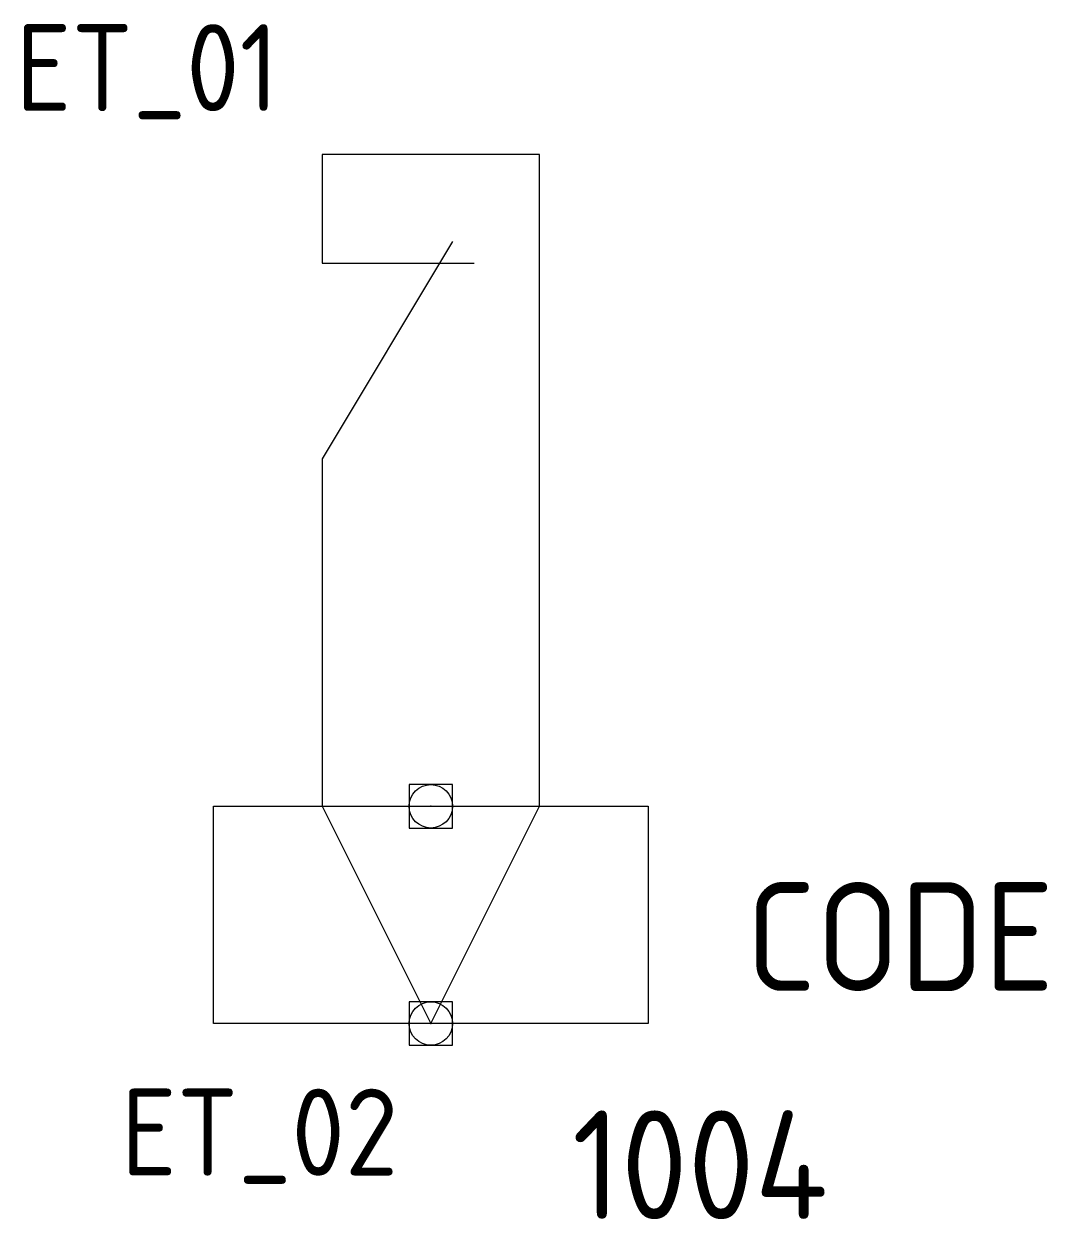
# Model space of a CAD drawing. Extents: x -9.4 to 14.2, y -14.5 to 13.
import ezdxf
from ezdxf.enums import TextEntityAlignment as Align

# ---------------------------------------------------------------- set-up
doc = ezdxf.new("R2010")
doc.units = 0
doc.header["$LTSCALE"] = 10
doc.header["$MEASUREMENT"] = 0
doc.header["$PDMODE"] = 96
doc.header["$PDSIZE"] = 1
doc.layers.get('0').update_dxf_attribs({"linetype": 'CONTINUOUS'})
for name, color, linetype in [('250', 6, 'CONTINUOUS'), ('C', 7, 'CONTINUOUS'), ('TKST2', 1, 'CONTINUOUS'), ('TKST3', 3, 'CONTINUOUS')]:
    doc.layers.add(name, color=color, linetype=linetype)
doc.styles.get("Standard").update_dxf_attribs({"font": 'ISO8'})

msp = doc.modelspace()

# ---------------------------------------------------------------- linework, layer by layer
for points in [[(0, -10), (2.5, -5), (2.5, 10), (-2.5, 10), (-2.5, 7.5), (1, 7.5)], [(0.5, 8), (-2.5, 3), (-2.5, -5), (0, -10)]]:
    msp.add_lwpolyline(points)
msp.add_lwpolyline([(-5, -10), (-5, -5), (5, -5), (5, -10)], close=True)
at = {"layer": 'C', "color": 1}
msp.add_point((0, -5), dxfattribs=at)
at = {"layer": 'C', "color": 2}
msp.add_point((0, -10), dxfattribs=at)

# ---------------------------------------------------------------- texts
at = {"layer": '250'}
msp.add_attdef('1004', (3.25, -14.5), 'mat', height=2.5, dxfattribs=at)
at = {"layer": 'TKST2'}
msp.add_attdef('ET_01', text='', height=2, dxfattribs=at).set_placement((-3.5, 11), align=Align.RIGHT)
msp.add_attdef('ET_02', text='', height=2, dxfattribs=at).set_placement((-0.75, -11.5), align=Align.TOP_RIGHT)
at = {"layer": 'TKST3'}
msp.add_attdef('CODE', (7.25, -9.25), '-K', height=2.5, dxfattribs=at)

doc.saveas('drawing.dxf')
